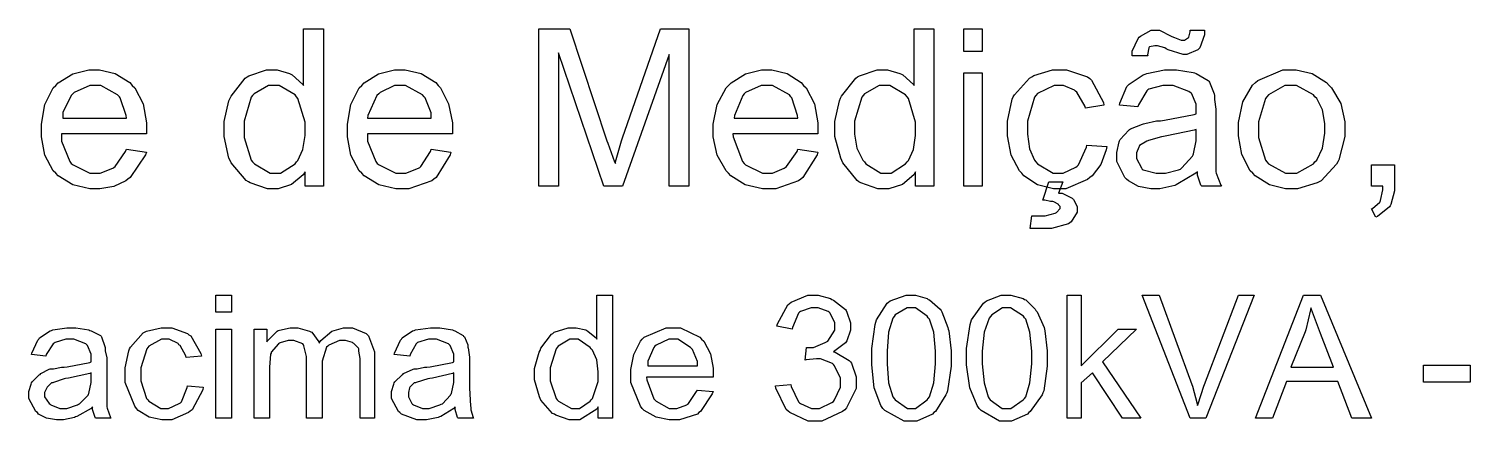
# Model space of a CAD drawing. Header units: metres. Extents: x -593 to 248, y 430 to 1024.
# Drawn here: x 64.29 to 107.44, y 526.34 to 538.09 of the extents above; entities that cross this region are included whole.
import ezdxf

# ---------------------------------------------------------------- set-up
doc = ezdxf.new("R2010")
doc.units = ezdxf.units.M
doc.header["$MEASUREMENT"] = 0
doc.layers.add('C00-00-00-BLACK', color=7, linetype='Continuous')

msp = doc.modelspace()

# ---------------------------------------------------------------- linework, layer by layer
at = {"layer": 'C00-00-00-BLACK'}
for points in [[(72.556, 533.381), (72.556, 533.807), (72.502, 533.721), (72.154, 533.424), (71.756, 533.296), (71.623, 533.296), (71.432, 533.296), (70.913, 533.476), (70.861, 533.508), (70.796, 533.55), (70.342, 534.081), (70.31, 534.144), (70.277, 534.219), (70.139, 534.862), (70.139, 535.076), (70.139, 535.31), (70.277, 535.936), (70.31, 536.01), (70.342, 536.074), (70.765, 536.614), (70.819, 536.646), (70.871, 536.677), (71.403, 536.856), (71.581, 536.856), (71.719, 536.856), (72.09, 536.752), (72.133, 536.73), (72.175, 536.709), (72.493, 536.424), (72.515, 536.392), (72.515, 538.087), (73.107, 538.087), (73.107, 533.381), (72.556, 533.381)], [(79.555, 533.381), (79.555, 538.087), (80.49, 538.087), (81.589, 534.738), (81.621, 534.665), (81.825, 534.103), (81.848, 534.06), (81.857, 534.103), (82.036, 534.738), (82.058, 534.822), (83.202, 538.087), (84.051, 538.087), (84.051, 533.381), (83.458, 533.381), (83.458, 537.322), (82.058, 533.381), (81.505, 533.381), (80.148, 537.365), (80.148, 533.381), (79.555, 533.381)], [(90.838, 533.381), (90.838, 533.807), (90.784, 533.721), (90.449, 533.424), (90.04, 533.296), (89.904, 533.296), (89.712, 533.296), (89.194, 533.476), (89.141, 533.508), (89.088, 533.55), (88.662, 534.081), (88.63, 534.144), (88.598, 534.219), (88.419, 534.862), (88.419, 535.076), (88.419, 535.31), (88.557, 535.936), (88.589, 536.01), (88.621, 536.074), (89.045, 536.614), (89.099, 536.646), (89.162, 536.677), (89.686, 536.856), (89.861, 536.856), (89.999, 536.856), (90.369, 536.752), (90.412, 536.73), (90.455, 536.709), (90.773, 536.424), (90.795, 536.392), (90.795, 538.087), (91.388, 538.087), (91.388, 533.381), (90.838, 533.381)], [(92.279, 537.408), (92.279, 538.087), (92.832, 538.087), (92.832, 537.408), (92.279, 537.408)], [(97.326, 537.281), (97.326, 537.42), (97.505, 537.802), (97.536, 537.833), (97.568, 537.865), (97.895, 538.046), (98.005, 538.046), (98.141, 538.046), (98.491, 537.865), (98.555, 537.833), (98.587, 537.824), (98.785, 537.747), (98.851, 537.747), (98.892, 537.747), (99.01, 537.824), (99.02, 537.833), (99.02, 537.833), (99.063, 537.993), (99.063, 538.046), (99.489, 538.046), (99.489, 537.908), (99.351, 537.523), (99.32, 537.492), (99.288, 537.46), (98.96, 537.322), (98.851, 537.322), (98.851, 537.322), (98.396, 537.46), (98.344, 537.492), (98.301, 537.514), (98.078, 537.577), (98.005, 537.577), (98.005, 537.577), (97.845, 537.545), (97.835, 537.534), (97.825, 537.514), (97.782, 537.313), (97.793, 537.281), (97.326, 537.281)], [(67.212, 534.483), (67.808, 534.399), (67.776, 534.315), (67.318, 533.636), (67.255, 533.592), (67.19, 533.539), (66.83, 533.366), (66.417, 533.296), (66.281, 533.296), (66.111, 533.296), (65.606, 533.418), (65.166, 533.69), (65.093, 533.764), (65.018, 533.838), (64.769, 534.304), (64.67, 534.853), (64.67, 535.035), (64.67, 535.233), (64.769, 535.826), (65.018, 536.319), (65.093, 536.392), (65.166, 536.466), (65.601, 536.737), (66.079, 536.856), (66.239, 536.856), (66.398, 536.856), (66.873, 536.752), (67.307, 536.477), (67.382, 536.392), (67.456, 536.319), (67.706, 535.846), (67.808, 535.269), (67.808, 535.076), (67.808, 535.076), (67.808, 534.981), (67.808, 534.949), (65.262, 534.949), (65.262, 534.727), (65.516, 534.114), (65.559, 534.06), (65.611, 534.019), (66.113, 533.764), (66.281, 533.764), (66.418, 533.764), (66.799, 533.913), (66.832, 533.934), (66.873, 533.965), (67.18, 534.42), (67.212, 534.483)], [(76.332, 534.483), (76.924, 534.399), (76.903, 534.315), (76.481, 533.636), (76.418, 533.592), (76.353, 533.539), (75.668, 533.296), (75.44, 533.296), (75.271, 533.296), (74.767, 533.418), (74.326, 533.69), (74.253, 533.764), (74.178, 533.838), (73.929, 534.304), (73.83, 534.853), (73.83, 535.035), (73.83, 535.233), (73.929, 535.826), (74.178, 536.319), (74.253, 536.392), (74.326, 536.466), (74.761, 536.737), (75.239, 536.856), (75.399, 536.856), (75.557, 536.856), (76.034, 536.752), (76.47, 536.477), (76.544, 536.392), (76.608, 536.319), (76.85, 535.846), (76.968, 535.269), (76.968, 535.076), (76.968, 535.076), (76.968, 534.981), (76.968, 534.949), (74.422, 534.949), (74.422, 534.727), (74.677, 534.114), (74.721, 534.06), (74.774, 534.019), (75.274, 533.764), (75.44, 533.764), (75.578, 533.764), (75.949, 533.913), (75.992, 533.934), (76.023, 533.965), (76.31, 534.42), (76.332, 534.483)], [(87.316, 534.483), (87.911, 534.399), (87.889, 534.315), (87.464, 533.636), (87.401, 533.592), (87.336, 533.539), (86.654, 533.296), (86.427, 533.296), (86.253, 533.296), (85.736, 533.418), (85.302, 533.69), (85.239, 533.764), (85.164, 533.838), (84.894, 534.304), (84.773, 534.853), (84.773, 535.035), (84.773, 535.233), (84.894, 535.826), (85.164, 536.319), (85.239, 536.392), (85.312, 536.466), (85.747, 536.737), (86.224, 536.856), (86.384, 536.856), (86.537, 536.856), (86.997, 536.752), (87.411, 536.477), (87.485, 536.392), (87.559, 536.319), (87.809, 535.846), (87.911, 535.269), (87.911, 535.076), (87.911, 535.076), (87.911, 534.981), (87.911, 534.949), (85.365, 534.949), (85.375, 534.854), (85.651, 534.114), (85.705, 534.06), (85.746, 534.019), (86.256, 533.764), (86.427, 533.764), (86.553, 533.764), (86.904, 533.913), (86.935, 533.934), (86.977, 533.965), (87.293, 534.42), (87.316, 534.483)], [(92.279, 533.381), (92.279, 536.772), (92.832, 536.772), (92.832, 533.381), (92.279, 533.381)], [(95.968, 534.61), (96.563, 534.569), (96.541, 534.463), (96.387, 534.023), (96.127, 533.688), (96.052, 533.635), (95.989, 533.582), (95.337, 533.296), (95.121, 533.296), (94.962, 533.296), (94.488, 533.418), (94.082, 533.69), (94.018, 533.764), (93.944, 533.838), (93.695, 534.31), (93.594, 534.884), (93.594, 535.076), (93.594, 535.321), (93.732, 535.98), (93.763, 536.053), (93.795, 536.116), (94.25, 536.614), (94.314, 536.646), (94.378, 536.688), (94.935, 536.856), (95.121, 536.856), (95.354, 536.856), (95.989, 536.646), (96.052, 536.603), (96.106, 536.55), (96.467, 535.883), (96.478, 535.798), (95.926, 535.711), (95.915, 535.765), (95.67, 536.191), (95.629, 536.223), (95.597, 536.254), (95.271, 536.392), (95.164, 536.392), (94.983, 536.392), (94.483, 536.149), (94.441, 536.096), (94.399, 536.043), (94.186, 535.319), (94.186, 535.076), (94.186, 534.931), (94.25, 534.494), (94.399, 534.157), (94.441, 534.103), (94.483, 534.051), (94.961, 533.764), (95.121, 533.764), (95.258, 533.764), (95.639, 533.945), (95.672, 533.976), (95.713, 534.019), (95.957, 534.547), (95.968, 534.61)], [(99.278, 533.807), (99.224, 533.764), (98.693, 533.444), (98.64, 533.422), (98.597, 533.402), (98.152, 533.296), (98.005, 533.296), (97.882, 533.296), (97.516, 533.366), (97.209, 533.539), (97.156, 533.592), (97.102, 533.636), (96.86, 534.114), (96.86, 534.273), (96.86, 534.39), (96.933, 534.707), (96.944, 534.738), (96.964, 534.77), (97.218, 535.055), (97.24, 535.076), (97.272, 535.098), (97.633, 535.236), (97.666, 535.245), (97.698, 535.256), (98.055, 535.331), (98.174, 535.331), (98.29, 535.353), (99.182, 535.521), (99.236, 535.542), (99.236, 535.584), (99.236, 535.68), (99.236, 535.711), (99.236, 535.828), (99.095, 536.159), (99.063, 536.18), (99.02, 536.211), (98.545, 536.392), (98.387, 536.392), (98.238, 536.392), (97.825, 536.286), (97.793, 536.264), (97.761, 536.232), (97.514, 535.81), (97.494, 535.757), (96.944, 535.798), (96.954, 535.863), (97.166, 536.36), (97.197, 536.392), (97.229, 536.435), (97.655, 536.709), (97.709, 536.73), (97.761, 536.752), (98.293, 536.856), (98.471, 536.856), (98.651, 536.856), (99.149, 536.783), (99.193, 536.772), (99.234, 536.752), (99.594, 536.541), (99.616, 536.519), (99.636, 536.487), (99.774, 536.138), (99.785, 536.096), (99.785, 535.969), (99.828, 535.681), (99.828, 535.584), (99.828, 534.822), (99.828, 534.569), (99.828, 533.998), (99.828, 533.807), (99.838, 533.764), (99.975, 533.413), (99.998, 533.381), (99.405, 533.381), (99.383, 533.413), (99.278, 533.709), (99.278, 533.807)], [(100.505, 535.076), (100.505, 535.284), (100.633, 535.904), (100.93, 536.403), (101.016, 536.476), (101.089, 536.539), (101.829, 536.856), (102.077, 536.856), (102.236, 536.856), (102.711, 536.752), (103.145, 536.477), (103.22, 536.392), (103.294, 536.319), (103.565, 535.85), (103.688, 535.302), (103.688, 535.119), (103.688, 534.865), (103.509, 534.166), (103.477, 534.103), (103.444, 534.04), (102.986, 533.539), (102.923, 533.508), (102.86, 533.476), (102.273, 533.296), (102.077, 533.296), (101.917, 533.296), (101.439, 533.418), (101.005, 533.69), (100.932, 533.764), (100.857, 533.838), (100.607, 534.325), (100.505, 534.889), (100.505, 535.076)], [(65.305, 535.415), (67.212, 535.415), (67.201, 535.489), (67.021, 536.021), (67, 536.053), (66.946, 536.107), (66.446, 536.392), (66.281, 536.392), (66.11, 536.392), (65.643, 536.18), (65.601, 536.137), (65.559, 536.096), (65.305, 535.586), (65.305, 535.415)], [(70.735, 535.076), (70.735, 534.833), (70.945, 534.157), (70.988, 534.103), (71.04, 534.051), (71.508, 533.764), (71.665, 533.764), (71.823, 533.764), (72.26, 534.051), (72.303, 534.103), (72.344, 534.146), (72.493, 534.474), (72.556, 534.895), (72.556, 535.035), (72.556, 535.29), (72.344, 536.001), (72.303, 536.053), (72.26, 536.107), (71.782, 536.392), (71.623, 536.392), (71.463, 536.392), (71.03, 536.138), (70.988, 536.096), (70.945, 536.043), (70.735, 535.319), (70.735, 535.076)], [(74.422, 535.415), (76.332, 535.415), (76.332, 535.575), (76.153, 536.021), (76.121, 536.053), (76.077, 536.107), (75.569, 536.392), (75.399, 536.392), (75.239, 536.392), (74.805, 536.18), (74.764, 536.137), (74.71, 536.096), (74.432, 535.489), (74.422, 535.415)], [(85.408, 535.415), (87.316, 535.415), (87.304, 535.489), (87.136, 536.021), (87.105, 536.053), (87.062, 536.107), (86.553, 536.392), (86.384, 536.392), (86.213, 536.392), (85.746, 536.18), (85.705, 536.137), (85.662, 536.096), (85.418, 535.489), (85.408, 535.415)], [(89.012, 535.076), (89.012, 534.935), (89.081, 534.511), (89.257, 534.157), (89.311, 534.103), (89.352, 534.051), (89.797, 533.764), (89.946, 533.764), (90.105, 533.764), (90.54, 534.051), (90.583, 534.103), (90.624, 534.146), (90.773, 534.474), (90.838, 534.895), (90.838, 535.035), (90.838, 535.29), (90.624, 536.001), (90.583, 536.053), (90.54, 536.107), (90.062, 536.392), (89.904, 536.392), (89.743, 536.392), (89.31, 536.138), (89.268, 536.096), (89.226, 536.043), (89.012, 535.319), (89.012, 535.076)], [(101.1, 535.076), (101.1, 534.833), (101.312, 534.157), (101.355, 534.103), (101.407, 534.051), (101.909, 533.764), (102.077, 533.764), (102.256, 533.764), (102.754, 534.051), (102.796, 534.103), (102.849, 534.157), (103.024, 534.516), (103.093, 534.968), (103.093, 535.119), (103.093, 535.256), (103.024, 535.666), (102.849, 536.001), (102.796, 536.053), (102.754, 536.107), (102.245, 536.392), (102.077, 536.392), (101.897, 536.392), (101.407, 536.107), (101.355, 536.053), (101.312, 536.001), (101.1, 535.307), (101.1, 535.076)], [(99.236, 535.076), (99.182, 535.055), (98.365, 534.887), (98.258, 534.865), (98.205, 534.855), (97.813, 534.749), (97.793, 534.738), (97.761, 534.729), (97.546, 534.591), (97.536, 534.569), (97.525, 534.548), (97.452, 534.373), (97.452, 534.314), (97.452, 534.209), (97.6, 533.923), (97.622, 533.891), (97.653, 533.87), (98.044, 533.764), (98.174, 533.764), (98.322, 533.764), (98.713, 533.87), (98.767, 533.891), (98.808, 533.923), (99.128, 534.273), (99.15, 534.314), (99.16, 534.347), (99.236, 534.736), (99.236, 534.865), (99.236, 535.076)], [(104.493, 533.381), (104.493, 534.018), (105.172, 534.018), (105.172, 533.381), (105.172, 533.234), (105.066, 532.831), (105.045, 532.788), (105.023, 532.757), (104.672, 532.471), (104.619, 532.449), (104.493, 532.703), (104.514, 532.714), (104.735, 532.895), (104.746, 532.915), (104.756, 532.947), (104.832, 533.273), (104.832, 533.381), (104.493, 533.381)], [(94.652, 532.957), (94.825, 533.508), (95.247, 533.508), (95.121, 533.169), (95.225, 533.169), (95.522, 533.021), (95.544, 532.999), (95.564, 532.979), (95.672, 532.772), (95.672, 532.703), (95.672, 532.598), (95.491, 532.312), (95.46, 532.28), (95.417, 532.248), (94.907, 532.11), (94.738, 532.11), (94.621, 532.11), (94.358, 532.11), (94.272, 532.11), (94.314, 532.491), (94.387, 532.491), (94.554, 532.491), (94.611, 532.491), (94.717, 532.491), (95.015, 532.567), (95.037, 532.576), (95.057, 532.587), (95.164, 532.707), (95.164, 532.746), (95.164, 532.768), (95.121, 532.815), (95.121, 532.83), (95.11, 532.841), (94.972, 532.906), (94.951, 532.915), (94.875, 532.915), (94.707, 532.957), (94.652, 532.957)], [(69.884, 529.608), (69.884, 530.118), (70.353, 530.118), (70.353, 529.608), (69.884, 529.608)], [(81.336, 526.43), (81.336, 526.769), (81.293, 526.706), (80.785, 526.387), (80.616, 526.387), (80.467, 526.387), (80.062, 526.525), (80.021, 526.557), (79.967, 526.579), (79.619, 526.97), (79.598, 527.023), (79.576, 527.076), (79.428, 527.578), (79.428, 527.745), (79.428, 527.925), (79.565, 528.412), (79.598, 528.464), (79.619, 528.529), (79.936, 528.952), (79.978, 528.973), (80.02, 529.004), (80.435, 529.142), (80.574, 529.142), (80.678, 529.142), (80.965, 529.079), (80.997, 529.057), (81.028, 529.036), (81.282, 528.825), (81.293, 528.803), (81.293, 530.118), (81.759, 530.118), (81.759, 526.43), (81.336, 526.43)], [(86.639, 527.403), (87.105, 527.446), (87.114, 527.382), (87.327, 526.928), (87.358, 526.896), (87.39, 526.875), (87.716, 526.726), (87.827, 526.726), (87.963, 526.726), (88.334, 526.906), (88.376, 526.937), (88.408, 526.98), (88.589, 527.362), (88.589, 527.488), (88.589, 527.628), (88.408, 528), (88.376, 528.041), (88.345, 528.073), (87.988, 528.211), (87.869, 528.211), (87.869, 528.211), (87.559, 528.179), (87.528, 528.168), (87.57, 528.55), (87.591, 528.55), (87.657, 528.55), (87.657, 528.55), (87.784, 528.55), (88.133, 528.698), (88.166, 528.719), (88.207, 528.741), (88.419, 529.073), (88.419, 529.183), (88.419, 529.29), (88.282, 529.576), (88.25, 529.608), (88.218, 529.63), (87.925, 529.737), (87.827, 529.737), (87.71, 529.737), (87.39, 529.63), (87.358, 529.608), (87.327, 529.576), (87.155, 529.153), (87.146, 529.099), (86.68, 529.183), (86.701, 529.258), (87.008, 529.823), (87.062, 529.864), (87.114, 529.907), (87.616, 530.118), (87.784, 530.118), (87.92, 530.118), (88.291, 530.013), (88.334, 529.991), (88.375, 529.97), (88.736, 529.684), (88.758, 529.652), (88.779, 529.609), (88.885, 529.291), (88.885, 529.183), (88.885, 529.068), (88.779, 528.751), (88.758, 528.719), (88.736, 528.687), (88.418, 528.445), (88.376, 528.423), (88.429, 528.413), (88.853, 528.158), (88.885, 528.125), (88.917, 528.084), (89.057, 527.669), (89.057, 527.53), (89.057, 527.319), (88.768, 526.747), (88.715, 526.684), (88.652, 526.631), (88.032, 526.345), (87.827, 526.345), (87.624, 526.345), (87.072, 526.6), (87.019, 526.641), (86.965, 526.695), (86.649, 527.33), (86.639, 527.403)], [(89.523, 528.253), (89.523, 528.518), (89.628, 529.239), (89.65, 529.312), (89.67, 529.375), (89.988, 529.875), (90.03, 529.907), (90.072, 529.95), (90.551, 530.118), (90.711, 530.118), (90.838, 530.118), (91.186, 530.013), (91.218, 529.991), (91.259, 529.981), (91.578, 529.695), (91.6, 529.652), (91.621, 529.62), (91.8, 529.153), (91.811, 529.099), (91.833, 529.047), (91.899, 528.452), (91.899, 528.253), (91.899, 527.989), (91.79, 527.256), (91.769, 527.192), (91.747, 527.129), (91.429, 526.631), (91.388, 526.6), (91.345, 526.558), (90.87, 526.345), (90.711, 526.345), (90.497, 526.345), (89.913, 526.663), (89.861, 526.726), (89.797, 526.812), (89.596, 527.347), (89.523, 528.027), (89.523, 528.253)], [(92.365, 528.253), (92.365, 528.518), (92.469, 529.239), (92.491, 529.312), (92.512, 529.375), (92.872, 529.875), (92.915, 529.907), (92.956, 529.95), (93.402, 530.118), (93.552, 530.118), (93.689, 530.118), (94.06, 530.013), (94.102, 529.991), (94.134, 529.981), (94.419, 529.695), (94.441, 529.652), (94.473, 529.62), (94.684, 529.153), (94.695, 529.099), (94.705, 529.047), (94.782, 528.452), (94.782, 528.253), (94.782, 527.989), (94.673, 527.256), (94.652, 527.192), (94.63, 527.129), (94.27, 526.631), (94.229, 526.6), (94.186, 526.558), (93.711, 526.345), (93.552, 526.345), (93.35, 526.345), (92.797, 526.663), (92.745, 526.726), (92.682, 526.812), (92.46, 527.347), (92.365, 528.027), (92.365, 528.253)], [(95.376, 526.43), (95.376, 530.118), (95.799, 530.118), (95.799, 527.998), (96.901, 529.099), (97.452, 529.099), (96.435, 528.125), (97.579, 526.43), (97.029, 526.43), (96.138, 527.788), (95.799, 527.488), (95.799, 526.43), (95.376, 526.43)], [(99.063, 526.43), (97.622, 530.118), (98.132, 530.118), (99.109, 527.446), (99.129, 527.393), (99.267, 526.864), (99.278, 526.81), (99.299, 526.864), (99.467, 527.393), (99.489, 527.446), (100.505, 530.118), (100.973, 530.118), (99.532, 526.43), (99.063, 526.43)], [(101.016, 526.43), (102.457, 530.118), (102.966, 530.118), (104.493, 526.43), (103.9, 526.43), (103.477, 527.53), (101.947, 527.53), (101.524, 526.43), (101.016, 526.43)], [(89.988, 528.253), (89.988, 528.065), (90.029, 527.495), (90.157, 527.076), (90.2, 527.023), (90.231, 526.981), (90.591, 526.726), (90.711, 526.726), (90.838, 526.726), (91.186, 526.981), (91.218, 527.023), (91.259, 527.076), (91.388, 527.495), (91.43, 528.065), (91.43, 528.253), (91.43, 528.442), (91.388, 529.006), (91.259, 529.397), (91.218, 529.438), (91.186, 529.492), (90.83, 529.737), (90.711, 529.737), (90.583, 529.737), (90.231, 529.524), (90.2, 529.481), (90.157, 529.429), (90.029, 529.01), (89.988, 528.443), (89.988, 528.253)], [(92.83, 528.253), (92.83, 528.065), (92.888, 527.495), (93.009, 527.076), (93.041, 527.023), (93.073, 526.981), (93.432, 526.726), (93.552, 526.726), (93.689, 526.726), (94.06, 526.981), (94.102, 527.023), (94.134, 527.076), (94.255, 527.495), (94.314, 528.065), (94.314, 528.253), (94.314, 528.442), (94.255, 529.006), (94.134, 529.397), (94.102, 529.438), (94.071, 529.492), (93.682, 529.737), (93.552, 529.737), (93.435, 529.737), (93.116, 529.524), (93.084, 529.481), (93.041, 529.429), (92.892, 529.01), (92.83, 528.443), (92.83, 528.253)], [(102.077, 527.957), (103.348, 527.957), (102.966, 528.973), (102.934, 529.047), (102.69, 529.684), (102.67, 529.737), (102.659, 529.674), (102.521, 529.079), (102.5, 529.015), (102.077, 527.957)], [(66.196, 526.769), (66.154, 526.728), (65.727, 526.483), (65.685, 526.471), (65.654, 526.451), (65.327, 526.387), (65.22, 526.387), (65.119, 526.387), (64.817, 526.43), (64.575, 526.558), (64.543, 526.6), (64.499, 526.631), (64.287, 527.02), (64.287, 527.149), (64.287, 527.235), (64.36, 527.457), (64.371, 527.488), (64.391, 527.522), (64.594, 527.735), (64.627, 527.745), (64.648, 527.767), (64.892, 527.905), (64.923, 527.914), (65.028, 527.914), (65.267, 527.957), (65.346, 527.957), (65.43, 527.968), (66.111, 528.104), (66.154, 528.125), (66.154, 528.158), (66.154, 528.23), (66.154, 528.253), (66.154, 528.348), (66.048, 528.613), (66.027, 528.634), (65.994, 528.656), (65.635, 528.803), (65.516, 528.803), (65.399, 528.803), (65.071, 528.698), (65.05, 528.676), (65.018, 528.656), (64.806, 528.337), (64.797, 528.295), (64.371, 528.337), (64.38, 528.38), (64.553, 528.771), (64.586, 528.803), (64.606, 528.835), (64.923, 529.047), (64.966, 529.057), (65.007, 529.079), (65.421, 529.142), (65.559, 529.142), (65.696, 529.142), (66.079, 529.079), (66.111, 529.057), (66.152, 529.047), (66.428, 528.909), (66.45, 528.887), (66.46, 528.867), (66.566, 528.581), (66.577, 528.55), (66.577, 528.454), (66.62, 528.239), (66.62, 528.168), (66.62, 527.53), (66.62, 527.34), (66.62, 526.912), (66.62, 526.769), (66.629, 526.737), (66.736, 526.452), (66.746, 526.43), (66.281, 526.43), (66.27, 526.452), (66.196, 526.691), (66.196, 526.769)], [(69.038, 527.403), (69.504, 527.362), (69.493, 527.278), (69.175, 526.684), (69.122, 526.641), (69.068, 526.6), (68.567, 526.387), (68.4, 526.387), (68.272, 526.387), (67.892, 526.462), (67.564, 526.663), (67.511, 526.726), (67.458, 526.79), (67.169, 527.506), (67.169, 527.745), (67.169, 527.936), (67.276, 528.454), (67.298, 528.507), (67.329, 528.561), (67.711, 528.984), (67.765, 529.015), (67.806, 529.037), (68.251, 529.142), (68.4, 529.142), (68.57, 529.142), (69.038, 528.973), (69.081, 528.93), (69.133, 528.898), (69.439, 528.369), (69.461, 528.295), (68.995, 528.253), (68.985, 528.296), (68.813, 528.613), (68.782, 528.634), (68.76, 528.665), (68.49, 528.803), (68.4, 528.803), (68.262, 528.803), (67.882, 528.592), (67.85, 528.55), (67.819, 528.508), (67.638, 527.936), (67.638, 527.745), (67.638, 527.555), (67.808, 527.023), (67.85, 526.98), (67.882, 526.939), (68.237, 526.726), (68.357, 526.726), (68.473, 526.726), (68.792, 526.875), (68.823, 526.896), (68.855, 526.928), (69.027, 527.351), (69.038, 527.403)], [(69.884, 526.43), (69.884, 529.099), (70.353, 529.099), (70.353, 526.43), (69.884, 526.43)], [(71.031, 526.43), (71.031, 529.099), (71.411, 529.099), (71.411, 528.719), (71.432, 528.751), (71.72, 529.036), (71.753, 529.057), (71.794, 529.068), (72.113, 529.142), (72.219, 529.142), (72.345, 529.142), (72.694, 529.037), (72.726, 529.015), (72.757, 529.006), (72.97, 528.719), (72.981, 528.676), (73.033, 528.762), (73.357, 529.037), (73.711, 529.142), (73.83, 529.142), (73.977, 529.142), (74.39, 528.973), (74.422, 528.93), (74.454, 528.898), (74.637, 528.415), (74.637, 528.253), (74.637, 526.43), (74.21, 526.43), (74.21, 528.125), (74.21, 528.222), (74.169, 528.437), (74.169, 528.507), (74.158, 528.529), (74.02, 528.667), (73.999, 528.676), (73.977, 528.698), (73.77, 528.76), (73.703, 528.76), (73.586, 528.76), (73.269, 528.624), (73.237, 528.591), (73.204, 528.559), (73.065, 528.139), (73.065, 527.998), (73.065, 526.43), (72.599, 526.43), (72.599, 528.168), (72.599, 528.285), (72.525, 528.602), (72.515, 528.634), (72.493, 528.656), (72.223, 528.76), (72.133, 528.76), (72.048, 528.76), (71.816, 528.687), (71.795, 528.676), (71.763, 528.656), (71.547, 528.412), (71.538, 528.38), (71.527, 528.348), (71.497, 527.96), (71.497, 527.829), (71.497, 526.43), (71.031, 526.43)], [(77.053, 526.769), (77.01, 526.728), (76.619, 526.483), (76.587, 526.471), (76.544, 526.451), (76.194, 526.387), (76.079, 526.387), (75.908, 526.387), (75.44, 526.558), (75.399, 526.6), (75.356, 526.631), (75.144, 527.02), (75.144, 527.149), (75.144, 527.235), (75.219, 527.457), (75.23, 527.488), (75.25, 527.522), (75.461, 527.735), (75.483, 527.745), (75.504, 527.767), (75.791, 527.905), (75.822, 527.914), (75.917, 527.914), (76.132, 527.957), (76.205, 527.957), (76.3, 527.968), (76.968, 528.104), (77.01, 528.125), (77.01, 528.158), (77.01, 528.23), (77.01, 528.253), (77.01, 528.348), (76.904, 528.613), (76.883, 528.634), (76.851, 528.656), (76.493, 528.803), (76.375, 528.803), (76.258, 528.803), (75.927, 528.698), (75.906, 528.676), (75.884, 528.656), (75.705, 528.337), (75.695, 528.295), (75.23, 528.337), (75.239, 528.38), (75.418, 528.771), (75.44, 528.803), (75.461, 528.835), (75.779, 529.047), (75.822, 529.057), (75.864, 529.079), (76.31, 529.142), (76.459, 529.142), (76.597, 529.142), (76.968, 529.079), (77.01, 529.057), (77.042, 529.047), (77.295, 528.909), (77.306, 528.887), (77.327, 528.867), (77.433, 528.629), (77.433, 528.55), (77.443, 528.54), (77.476, 528.262), (77.476, 528.168), (77.476, 527.53), (77.476, 527.34), (77.509, 526.791), (77.52, 526.769), (77.52, 526.685), (77.594, 526.452), (77.605, 526.43), (77.137, 526.43), (77.126, 526.452), (77.053, 526.691), (77.053, 526.769)], [(84.304, 527.276), (84.773, 527.234), (84.751, 527.161), (84.4, 526.631), (84.347, 526.6), (84.304, 526.558), (83.764, 526.387), (83.585, 526.387), (83.456, 526.387), (83.07, 526.462), (82.714, 526.663), (82.651, 526.726), (82.597, 526.79), (82.313, 527.506), (82.313, 527.745), (82.313, 527.894), (82.403, 528.339), (82.597, 528.74), (82.651, 528.803), (82.714, 528.857), (83.367, 529.142), (83.585, 529.142), (83.796, 529.142), (84.377, 528.857), (84.431, 528.803), (84.494, 528.74), (84.697, 528.359), (84.773, 527.931), (84.773, 527.788), (84.773, 527.756), (84.773, 527.686), (84.773, 527.661), (82.778, 527.661), (82.787, 527.586), (83.001, 527.012), (83.033, 526.98), (83.074, 526.939), (83.457, 526.726), (83.585, 526.726), (83.69, 526.726), (83.986, 526.833), (84.008, 526.853), (84.04, 526.875), (84.282, 527.235), (84.304, 527.276)], [(79.894, 527.745), (79.894, 527.555), (80.073, 527.023), (80.105, 526.98), (80.146, 526.939), (80.531, 526.726), (80.659, 526.726), (80.775, 526.726), (81.092, 526.939), (81.124, 526.98), (81.165, 527.023), (81.336, 527.533), (81.336, 527.702), (81.336, 527.823), (81.293, 528.184), (81.165, 528.466), (81.124, 528.507), (81.092, 528.55), (80.735, 528.803), (80.616, 528.803), (80.488, 528.803), (80.137, 528.592), (80.105, 528.55), (80.073, 528.508), (79.894, 527.936), (79.894, 527.745)], [(82.82, 527.998), (84.304, 527.998), (84.304, 528.127), (84.156, 528.486), (84.135, 528.507), (84.103, 528.55), (83.715, 528.803), (83.585, 528.803), (83.446, 528.803), (83.074, 528.624), (83.033, 528.591), (83.001, 528.55), (82.82, 528.136), (82.82, 527.998)], [(106.046, 528.018), (107.443, 528.018), (107.443, 527.509), (106.046, 527.509), (106.046, 528.018)], [(66.154, 527.788), (66.111, 527.767), (65.473, 527.629), (65.389, 527.618), (65.346, 527.607), (65.03, 527.5), (65.009, 527.488), (64.966, 527.488), (64.849, 527.373), (64.839, 527.362), (64.828, 527.341), (64.754, 527.198), (64.754, 527.149), (64.754, 527.076), (64.892, 526.875), (64.923, 526.853), (64.944, 526.833), (65.214, 526.726), (65.305, 526.726), (65.421, 526.726), (65.739, 526.833), (65.771, 526.853), (65.802, 526.864), (66.059, 527.118), (66.07, 527.149), (66.079, 527.172), (66.154, 527.506), (66.154, 527.618), (66.154, 527.788)], [(77.01, 527.788), (76.968, 527.767), (76.375, 527.629), (76.291, 527.618), (76.237, 527.607), (75.884, 527.5), (75.864, 527.488), (75.821, 527.488), (75.705, 527.373), (75.695, 527.362), (75.684, 527.341), (75.653, 527.198), (75.653, 527.149), (75.653, 527.076), (75.757, 526.875), (75.779, 526.853), (75.8, 526.833), (76.071, 526.726), (76.162, 526.726), (76.278, 526.726), (76.597, 526.833), (76.628, 526.853), (76.67, 526.864), (76.914, 527.118), (76.924, 527.149), (76.945, 527.172), (77.01, 527.506), (77.01, 527.618), (77.01, 527.788)]]:
    msp.add_lwpolyline(points, close=True, dxfattribs=at)

doc.saveas('drawing.dxf')
